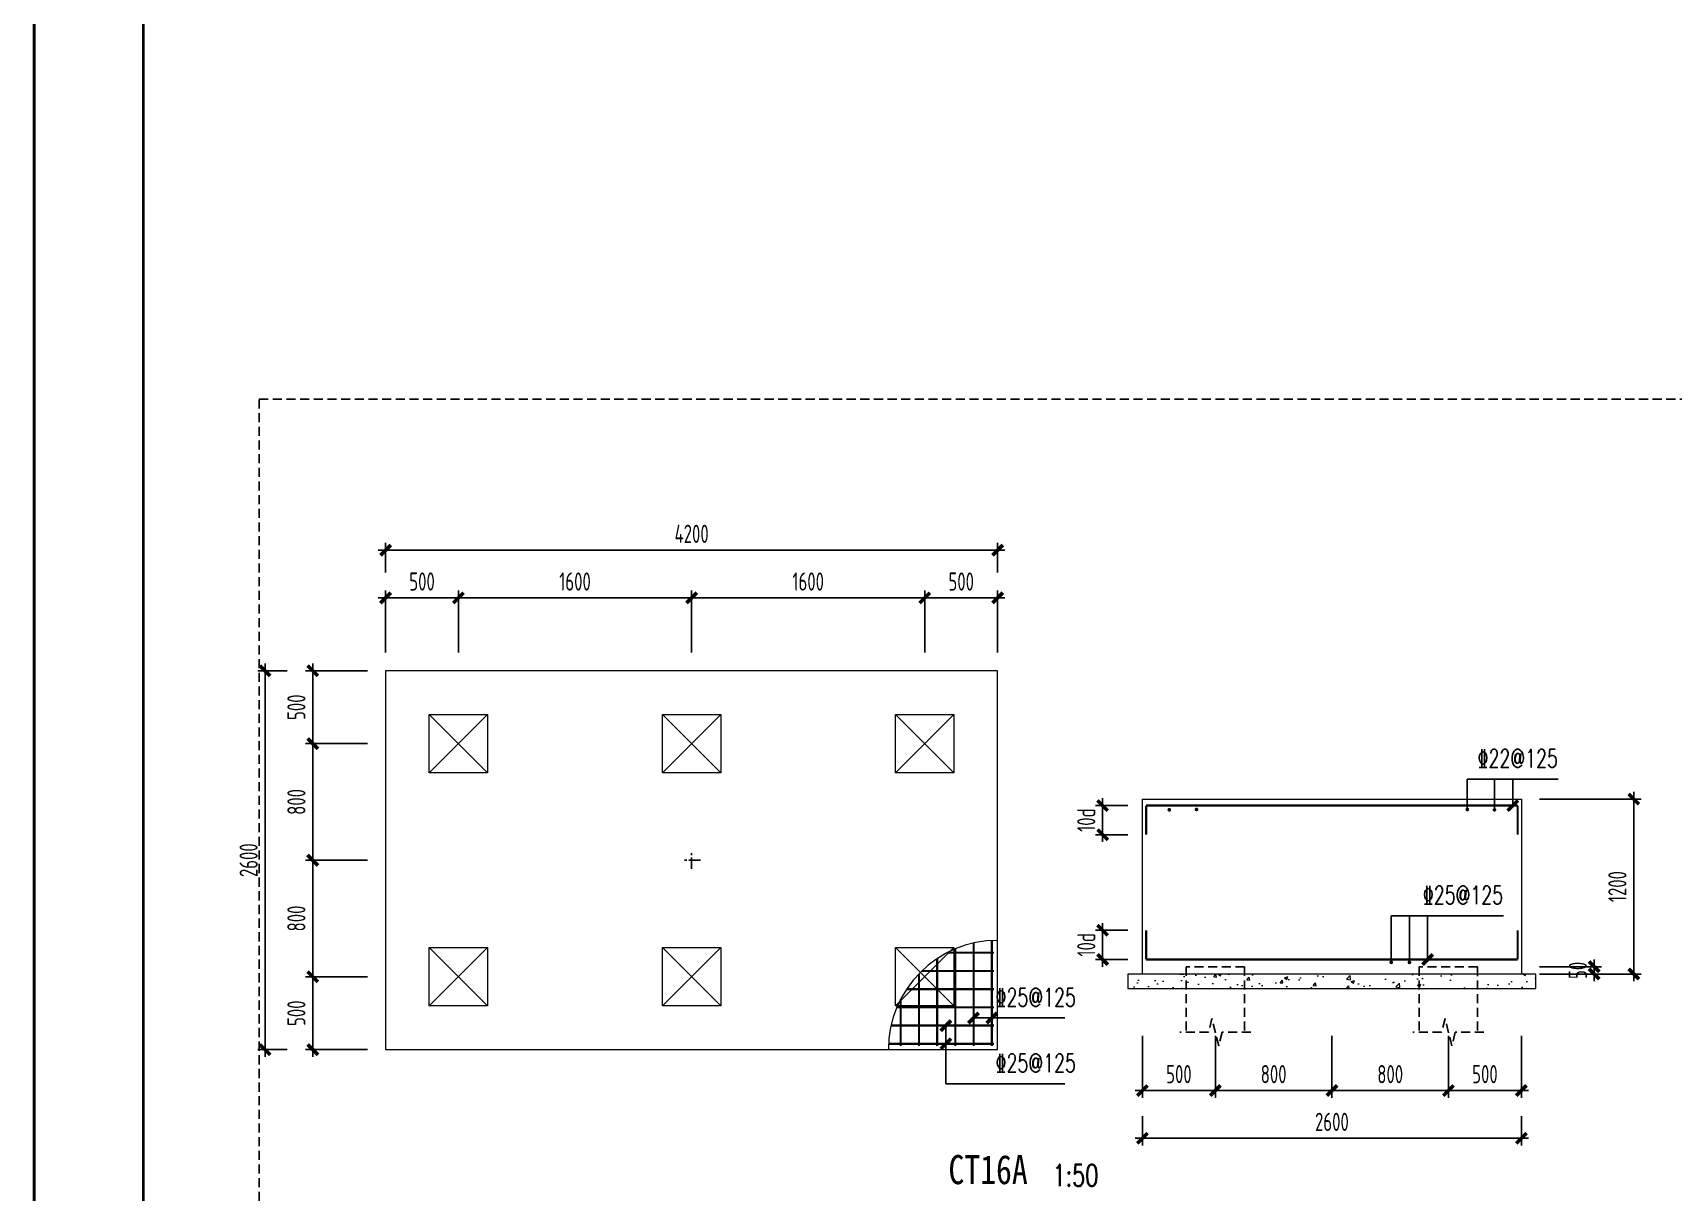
# Model space of a CAD drawing. Extents: x -1201378 to 2367219, y -619313 to 244905.
# Drawn here: x -287929 to -242901, y -464854 to -433027 of the extents above; entities that cross this region are included whole.
import ezdxf
from ezdxf.enums import TextEntityAlignment as Align

# ---------------------------------------------------------------- set-up
doc = ezdxf.new("R2010")
doc.units = 0
doc.header["$LTSCALE"] = 1000
doc.linetypes.add('CENTER', pattern=[2, 1.25, -0.25, 0.25, -0.25])
doc.linetypes.add('HIDDEN', pattern=[0.375, 0.25, -0.125])
doc.layers.get('0').update_dxf_attribs({"linetype": 'CONTINUOUS'})
doc.layers.get('Defpoints').update_dxf_attribs({"linetype": 'CONTINUOUS'})
for name, color, linetype in [('0-cxFrame', 155, 'CONTINUOUS'), ('S-DOTE1', 140, 'CENTER'), ('S-SHAPE2', 165, 'HIDDEN'), ('S-TEXT', 21, 'CONTINUOUS')]:
    doc.layers.add(name, color=color, linetype=linetype)
for name, color, linetype, lineweight in [('0-cxText', 131, 'CONTINUOUS', 25), ('S-ct', 2, 'CONTINUOUS', 0), ('S-dim', 81, 'CONTINUOUS', 0), ('S-donut', 11, 'CONTINUOUS', 0), ('S-gj', 6, 'CONTINUOUS', 0), ('S-hatch-c', 253, 'CONTINUOUS', 0), ('S-zhuang', 1, 'CONTINUOUS', 0), ('THIN', 7, 'CONTINUOUS', 0)]:
    doc.layers.add(name, color=color, linetype=linetype, lineweight=lineweight)
doc.styles.add('cx_tuming', font='simhei.ttf')
doc.styles.add('cx_tuqian1', font='')
doc.styles.add('TSSD_Dimension', font='tssdeng.shx', dxfattribs={"width": 0.7, "bigfont": 'hztxt.shx'})
doc.styles.add('TSSD_Norm', font='tj-romans1.shx', dxfattribs={"bigfont": 'tj-hztxt.shx'})
doc.styles.add('TSSD_Rein', font='tj-romans1.shx', dxfattribs={"width": 0.7, "bigfont": 'tj-hztxt.shx'})
doc.styles.add('黑体', font='simhei.ttf', dxfattribs={"width": 0.8})
doc.styles.get('cx_tuqian1').set_extended_font_data('SimSun')
doc.dimstyles.new('TSSD_50_200', dxfattribs={"dimtxt": 500, "dimasz": 200, "dimexe": 200, "dimexo": 500, "dimgap": 200, "dimtad": 1, "dimdec": 0, "dimlfac": 0.25, "dimzin": 0, "dimdsep": 46, "dimtxsty": 'TSSD_Dimension', "dimblk": 'ARCHTICK', "dimcen": 0, "dimdle": 200, "dimclrt": 7, "dimadec": 0, "dimazin": 0, "dimtfac": 1, "dimtdec": 0, "dimtix": 1, "dimtmove": 2, "dimatfit": 3, "dimfxl": 1, "dimtolj": 1, "dimtzin": 0, "dimarcsym": 0})

# ---------------------------------------------------------------- blocks, each defined once
blk = doc.blocks.new('_ArchTick')
at = {"color": 0, "linetype": 'ByBlock', "const_width": 0.5}
blk.add_lwpolyline([(-0.71, -0.71), (0.71, 0.71)], dxfattribs=at)
blk = doc.blocks.new('*D5792')
at = {"layer": 'Defpoints', "color": 0, "transparency": 16777216}
for p in [(-276245, -448541), (-278245, -450541), (-276245, -450541)]:
    blk.add_point(p, dxfattribs=at)
at = {"layer": 'S-dim', "color": 0, "lineweight": -2, "transparency": 16777216}
for p, q in [((-278245, -450041), (-278245, -448341)), ((-276245, -450041), (-276245, -448341)), ((-278445, -448541), (-276045, -448541))]:
    blk.add_line(p, q, dxfattribs=at)
at = {"layer": 'S-dim', "color": 0, "lineweight": -2, "transparency": 16777216, "xscale": 200, "yscale": 200, "zscale": 200, "rotation": 180}
blk.add_blockref('_ArchTick', (-278245, -448541), dxfattribs=at)
at = {"layer": 'S-dim', "color": 0, "lineweight": -2, "transparency": 16777216, "xscale": 200, "yscale": 200, "zscale": 200}
blk.add_blockref('_ArchTick', (-276245, -448541), dxfattribs=at)
at = {"layer": 'S-dim', "color": 7, "transparency": 16777216, "insert": (-277245, -448091), "char_height": 500, "attachment_point": 5, "style": 'TSSD_Dimension'}
blk.add_mtext('\\A1;500', dxfattribs=at)
blk = doc.blocks.new('*D5793')
at = {"layer": 'Defpoints', "color": 0, "transparency": 16777216}
for p in [(-269845, -448541), (-276245, -450541), (-269845, -450541)]:
    blk.add_point(p, dxfattribs=at)
at = {"layer": 'S-dim', "color": 0, "lineweight": -2, "transparency": 16777216}
for p, q in [((-276245, -450041), (-276245, -448341)), ((-269845, -450041), (-269845, -448341)), ((-276445, -448541), (-269645, -448541))]:
    blk.add_line(p, q, dxfattribs=at)
at = {"layer": 'S-dim', "color": 0, "lineweight": -2, "transparency": 16777216, "xscale": 200, "yscale": 200, "zscale": 200, "rotation": 180}
blk.add_blockref('_ArchTick', (-276245, -448541), dxfattribs=at)
at = {"layer": 'S-dim', "color": 0, "lineweight": -2, "transparency": 16777216, "xscale": 200, "yscale": 200, "zscale": 200}
blk.add_blockref('_ArchTick', (-269845, -448541), dxfattribs=at)
at = {"layer": 'S-dim', "color": 7, "transparency": 16777216, "insert": (-273045, -448091), "char_height": 500, "attachment_point": 5, "style": 'TSSD_Dimension'}
blk.add_mtext('\\A1;1600', dxfattribs=at)
blk = doc.blocks.new('*D5794')
at = {"layer": 'Defpoints', "color": 0, "transparency": 16777216}
for p in [(-261445, -448541), (-263445, -450541), (-261445, -450541)]:
    blk.add_point(p, dxfattribs=at)
at = {"layer": 'S-dim', "color": 0, "lineweight": -2, "transparency": 16777216}
for p, q in [((-263445, -450041), (-263445, -448341)), ((-261445, -450041), (-261445, -448341)), ((-263645, -448541), (-261245, -448541))]:
    blk.add_line(p, q, dxfattribs=at)
at = {"layer": 'S-dim', "color": 0, "lineweight": -2, "transparency": 16777216, "xscale": 200, "yscale": 200, "zscale": 200, "rotation": 180}
blk.add_blockref('_ArchTick', (-263445, -448541), dxfattribs=at)
at = {"layer": 'S-dim', "color": 0, "lineweight": -2, "transparency": 16777216, "xscale": 200, "yscale": 200, "zscale": 200}
blk.add_blockref('_ArchTick', (-261445, -448541), dxfattribs=at)
at = {"layer": 'S-dim', "color": 7, "transparency": 16777216, "insert": (-262445, -448091), "char_height": 500, "attachment_point": 5, "style": 'TSSD_Dimension'}
blk.add_mtext('\\A1;500', dxfattribs=at)
blk = doc.blocks.new('*D5795')
at = {"layer": 'Defpoints', "color": 0, "transparency": 16777216}
for p in [(-263445, -448541), (-269845, -450541), (-263445, -450541)]:
    blk.add_point(p, dxfattribs=at)
at = {"layer": 'S-dim', "color": 0, "lineweight": -2, "transparency": 16777216}
for p, q in [((-269845, -450041), (-269845, -448341)), ((-263445, -450041), (-263445, -448341)), ((-270045, -448541), (-263245, -448541))]:
    blk.add_line(p, q, dxfattribs=at)
at = {"layer": 'S-dim', "color": 0, "lineweight": -2, "transparency": 16777216, "xscale": 200, "yscale": 200, "zscale": 200, "rotation": 180}
blk.add_blockref('_ArchTick', (-269845, -448541), dxfattribs=at)
at = {"layer": 'S-dim', "color": 0, "lineweight": -2, "transparency": 16777216, "xscale": 200, "yscale": 200, "zscale": 200}
blk.add_blockref('_ArchTick', (-263445, -448541), dxfattribs=at)
at = {"layer": 'S-dim', "color": 7, "transparency": 16777216, "insert": (-266645, -448091), "char_height": 500, "attachment_point": 5, "style": 'TSSD_Dimension'}
blk.add_mtext('\\A1;1600', dxfattribs=at)
blk = doc.blocks.new('S-ZHUANG-400')
at = {"layer": 'S-zhuang'}
for p, q in [((200, -200), (-200, 200)), ((-200, -200), (200, 200))]:
    blk.add_line(p, q, dxfattribs=at)
blk.add_lwpolyline([(-200, 200), (200, 200), (200, -200), (-200, -200)], close=True, dxfattribs=at)
blk = doc.blocks.new('*D5796')
at = {"layer": 'Defpoints', "color": 0, "transparency": 16777216}
for p in [(-278245, -447231), (-278245, -448341), (-261445, -448341)]:
    blk.add_point(p, dxfattribs=at)
at = {"layer": 'S-dim', "color": 0, "lineweight": -2, "transparency": 16777216}
for p, q in [((-278245, -447841), (-278245, -447031)), ((-261445, -447841), (-261445, -447031)), ((-261245, -447231), (-278445, -447231))]:
    blk.add_line(p, q, dxfattribs=at)
at = {"layer": 'S-dim', "color": 0, "lineweight": -2, "transparency": 16777216, "xscale": 200, "yscale": 200, "zscale": 200, "rotation": 180}
blk.add_blockref('_ArchTick', (-278245, -447231), dxfattribs=at)
at = {"layer": 'S-dim', "color": 0, "lineweight": -2, "transparency": 16777216, "xscale": 200, "yscale": 200, "zscale": 200}
blk.add_blockref('_ArchTick', (-261445, -447231), dxfattribs=at)
at = {"layer": 'S-dim', "color": 7, "transparency": 16777216, "insert": (-269845, -446781), "char_height": 500, "attachment_point": 5, "style": 'TSSD_Dimension'}
blk.add_mtext('\\A1;4200', dxfattribs=at)
blk = doc.blocks.new('*D5797')
at = {"layer": 'Defpoints', "color": 0, "transparency": 16777216}
for p in [(-280244, -458941), (-278245, -458941), (-278245, -460941)]:
    blk.add_point(p, dxfattribs=at)
at = {"layer": 'S-dim', "color": 0, "lineweight": -2, "transparency": 16777216}
for p, q in [((-280244, -461141), (-280244, -458741)), ((-278745, -458941), (-280444, -458941)), ((-278745, -460941), (-280444, -460941))]:
    blk.add_line(p, q, dxfattribs=at)
at = {"layer": 'S-dim', "color": 0, "lineweight": -2, "transparency": 16777216, "xscale": 200, "yscale": 200, "zscale": 200}
for p, rotation in [((-280244, -458941), 90), ((-280244, -460941), 270)]:
    blk.add_blockref('_ArchTick', p, dxfattribs=dict(at, rotation=rotation))
at = {"layer": 'S-dim', "color": 7, "transparency": 16777216, "insert": (-280694, -459941), "char_height": 500, "attachment_point": 5, "rotation": 90, "style": 'TSSD_Dimension'}
blk.add_mtext('\\A1;500', dxfattribs=at)
blk = doc.blocks.new('*D5798')
at = {"layer": 'Defpoints', "color": 0, "transparency": 16777216}
for p in [(-280244, -455741), (-278245, -455741), (-278245, -458941)]:
    blk.add_point(p, dxfattribs=at)
at = {"layer": 'S-dim', "color": 0, "lineweight": -2, "transparency": 16777216}
for p, q in [((-280244, -459141), (-280244, -455541)), ((-278745, -455741), (-280444, -455741)), ((-278745, -458941), (-280444, -458941))]:
    blk.add_line(p, q, dxfattribs=at)
at = {"layer": 'S-dim', "color": 0, "lineweight": -2, "transparency": 16777216, "xscale": 200, "yscale": 200, "zscale": 200}
for p, rotation in [((-280244, -455741), 90), ((-280244, -458941), 270)]:
    blk.add_blockref('_ArchTick', p, dxfattribs=dict(at, rotation=rotation))
at = {"layer": 'S-dim', "color": 7, "transparency": 16777216, "insert": (-280694, -457341), "char_height": 500, "attachment_point": 5, "rotation": 90, "style": 'TSSD_Dimension'}
blk.add_mtext('\\A1;800', dxfattribs=at)
blk = doc.blocks.new('*D5799')
at = {"layer": 'Defpoints', "color": 0, "transparency": 16777216}
for p in [(-280244, -450541), (-278245, -450541), (-278245, -452541)]:
    blk.add_point(p, dxfattribs=at)
at = {"layer": 'S-dim', "color": 0, "lineweight": -2, "transparency": 16777216}
for p, q in [((-278745, -450541), (-280444, -450541)), ((-280244, -452741), (-280244, -450341)), ((-278745, -452541), (-280444, -452541))]:
    blk.add_line(p, q, dxfattribs=at)
at = {"layer": 'S-dim', "color": 0, "lineweight": -2, "transparency": 16777216, "xscale": 200, "yscale": 200, "zscale": 200}
for p, rotation in [((-280244, -450541), 90), ((-280244, -452541), 270)]:
    blk.add_blockref('_ArchTick', p, dxfattribs=dict(at, rotation=rotation))
at = {"layer": 'S-dim', "color": 7, "transparency": 16777216, "insert": (-280694, -451541), "char_height": 500, "attachment_point": 5, "rotation": 90, "style": 'TSSD_Dimension'}
blk.add_mtext('\\A1;500', dxfattribs=at)
blk = doc.blocks.new('*D5800')
at = {"layer": 'Defpoints', "color": 0, "transparency": 16777216}
for p in [(-280244, -452541), (-278245, -452541), (-278245, -455741)]:
    blk.add_point(p, dxfattribs=at)
at = {"layer": 'S-dim', "color": 0, "lineweight": -2, "transparency": 16777216}
for p, q in [((-280244, -455941), (-280244, -452341)), ((-278745, -452541), (-280444, -452541)), ((-278745, -455741), (-280444, -455741))]:
    blk.add_line(p, q, dxfattribs=at)
at = {"layer": 'S-dim', "color": 0, "lineweight": -2, "transparency": 16777216, "xscale": 200, "yscale": 200, "zscale": 200}
for p, rotation in [((-280244, -452541), 90), ((-280244, -455741), 270)]:
    blk.add_blockref('_ArchTick', p, dxfattribs=dict(at, rotation=rotation))
at = {"layer": 'S-dim', "color": 7, "transparency": 16777216, "insert": (-280694, -454141), "char_height": 500, "attachment_point": 5, "rotation": 90, "style": 'TSSD_Dimension'}
blk.add_mtext('\\A1;800', dxfattribs=at)
blk = doc.blocks.new('*D5801')
at = {"layer": 'Defpoints', "color": 0, "transparency": 16777216}
for p in [(-280445, -450541), (-281555, -460941), (-280445, -460941)]:
    blk.add_point(p, dxfattribs=at)
at = {"layer": 'S-dim', "color": 0, "lineweight": -2, "transparency": 16777216}
for p, q in [((-280945, -450541), (-281755, -450541)), ((-281555, -450341), (-281555, -461141)), ((-280945, -460941), (-281755, -460941))]:
    blk.add_line(p, q, dxfattribs=at)
at = {"layer": 'S-dim', "color": 0, "lineweight": -2, "transparency": 16777216, "xscale": 200, "yscale": 200, "zscale": 200}
for p, rotation in [((-281555, -450541), 90), ((-281555, -460941), 270)]:
    blk.add_blockref('_ArchTick', p, dxfattribs=dict(at, rotation=rotation))
at = {"layer": 'S-dim', "color": 7, "transparency": 16777216, "insert": (-282005, -455741), "char_height": 500, "attachment_point": 5, "rotation": 90, "style": 'TSSD_Dimension'}
blk.add_mtext('\\A1;2600', dxfattribs=at)
blk = doc.blocks.new('*D5802')
at = {"layer": 'Defpoints', "color": 0, "transparency": 16777216}
for p in [(-257469, -460065), (-255469, -460065), (-255469, -462064)]:
    blk.add_point(p, dxfattribs=at)
at = {"layer": 'S-dim', "color": 0, "lineweight": -2, "transparency": 16777216}
for p, q in [((-257469, -460565), (-257469, -462264)), ((-255469, -460565), (-255469, -462264)), ((-257669, -462064), (-255269, -462064))]:
    blk.add_line(p, q, dxfattribs=at)
at = {"layer": 'S-dim', "color": 0, "lineweight": -2, "transparency": 16777216, "xscale": 200, "yscale": 200, "zscale": 200, "rotation": 180}
blk.add_blockref('_ArchTick', (-257469, -462064), dxfattribs=at)
at = {"layer": 'S-dim', "color": 0, "lineweight": -2, "transparency": 16777216, "xscale": 200, "yscale": 200, "zscale": 200}
blk.add_blockref('_ArchTick', (-255469, -462064), dxfattribs=at)
at = {"layer": 'S-dim', "color": 7, "transparency": 16777216, "insert": (-256469, -461614), "char_height": 500, "attachment_point": 5, "style": 'TSSD_Dimension'}
blk.add_mtext('\\A1;500', dxfattribs=at)
blk = doc.blocks.new('*D5803')
at = {"layer": 'Defpoints', "color": 0, "transparency": 16777216}
for p in [(-255469, -460065), (-252269, -460065), (-252269, -462064)]:
    blk.add_point(p, dxfattribs=at)
at = {"layer": 'S-dim', "color": 0, "lineweight": -2, "transparency": 16777216}
for p, q in [((-255469, -460565), (-255469, -462264)), ((-252269, -460565), (-252269, -462264)), ((-255669, -462064), (-252069, -462064))]:
    blk.add_line(p, q, dxfattribs=at)
at = {"layer": 'S-dim', "color": 0, "lineweight": -2, "transparency": 16777216, "xscale": 200, "yscale": 200, "zscale": 200, "rotation": 180}
blk.add_blockref('_ArchTick', (-255469, -462064), dxfattribs=at)
at = {"layer": 'S-dim', "color": 0, "lineweight": -2, "transparency": 16777216, "xscale": 200, "yscale": 200, "zscale": 200}
blk.add_blockref('_ArchTick', (-252269, -462064), dxfattribs=at)
at = {"layer": 'S-dim', "color": 7, "transparency": 16777216, "insert": (-253869, -461614), "char_height": 500, "attachment_point": 5, "style": 'TSSD_Dimension'}
blk.add_mtext('\\A1;800', dxfattribs=at)
blk = doc.blocks.new('*D5804')
at = {"layer": 'Defpoints', "color": 0, "transparency": 16777216}
for p in [(-249069, -460065), (-247069, -460065), (-247069, -462064)]:
    blk.add_point(p, dxfattribs=at)
at = {"layer": 'S-dim', "color": 0, "lineweight": -2, "transparency": 16777216}
for p, q in [((-249069, -460565), (-249069, -462264)), ((-247069, -460565), (-247069, -462264)), ((-249269, -462064), (-246869, -462064))]:
    blk.add_line(p, q, dxfattribs=at)
at = {"layer": 'S-dim', "color": 0, "lineweight": -2, "transparency": 16777216, "xscale": 200, "yscale": 200, "zscale": 200, "rotation": 180}
blk.add_blockref('_ArchTick', (-249069, -462064), dxfattribs=at)
at = {"layer": 'S-dim', "color": 0, "lineweight": -2, "transparency": 16777216, "xscale": 200, "yscale": 200, "zscale": 200}
blk.add_blockref('_ArchTick', (-247069, -462064), dxfattribs=at)
at = {"layer": 'S-dim', "color": 7, "transparency": 16777216, "insert": (-248069, -461614), "char_height": 500, "attachment_point": 5, "style": 'TSSD_Dimension'}
blk.add_mtext('\\A1;500', dxfattribs=at)
blk = doc.blocks.new('*D5805')
at = {"layer": 'Defpoints', "color": 0, "transparency": 16777216}
for p in [(-252269, -460065), (-249069, -460065), (-249069, -462064)]:
    blk.add_point(p, dxfattribs=at)
at = {"layer": 'S-dim', "color": 0, "lineweight": -2, "transparency": 16777216}
for p, q in [((-252269, -460565), (-252269, -462264)), ((-249069, -460565), (-249069, -462264)), ((-252469, -462064), (-248869, -462064))]:
    blk.add_line(p, q, dxfattribs=at)
at = {"layer": 'S-dim', "color": 0, "lineweight": -2, "transparency": 16777216, "xscale": 200, "yscale": 200, "zscale": 200, "rotation": 180}
blk.add_blockref('_ArchTick', (-252269, -462064), dxfattribs=at)
at = {"layer": 'S-dim', "color": 0, "lineweight": -2, "transparency": 16777216, "xscale": 200, "yscale": 200, "zscale": 200}
blk.add_blockref('_ArchTick', (-249069, -462064), dxfattribs=at)
at = {"layer": 'S-dim', "color": 7, "transparency": 16777216, "insert": (-250669, -461614), "char_height": 500, "attachment_point": 5, "style": 'TSSD_Dimension'}
blk.add_mtext('\\A1;800', dxfattribs=at)
blk = doc.blocks.new('*D5806')
at = {"layer": 'Defpoints', "color": 0, "transparency": 16777216}
for p in [(-257469, -462265), (-247069, -462265), (-257469, -463374)]:
    blk.add_point(p, dxfattribs=at)
at = {"layer": 'S-dim', "color": 0, "lineweight": -2, "transparency": 16777216}
for p, q in [((-257469, -462765), (-257469, -463574)), ((-247069, -462765), (-247069, -463574)), ((-246869, -463374), (-257669, -463374))]:
    blk.add_line(p, q, dxfattribs=at)
at = {"layer": 'S-dim', "color": 0, "lineweight": -2, "transparency": 16777216, "xscale": 200, "yscale": 200, "zscale": 200, "rotation": 180}
blk.add_blockref('_ArchTick', (-257469, -463374), dxfattribs=at)
at = {"layer": 'S-dim', "color": 0, "lineweight": -2, "transparency": 16777216, "xscale": 200, "yscale": 200, "zscale": 200}
blk.add_blockref('_ArchTick', (-247069, -463374), dxfattribs=at)
at = {"layer": 'S-dim', "color": 7, "transparency": 16777216, "insert": (-252269, -462924), "char_height": 500, "attachment_point": 5, "style": 'TSSD_Dimension'}
blk.add_mtext('\\A1;2600', dxfattribs=at)
blk = doc.blocks.new('*D5807')
at = {"layer": 'Defpoints', "color": 0, "transparency": 16777216}
for p in [(-247069, -454065), (-243983, -454065), (-247069, -458865)]:
    blk.add_point(p, dxfattribs=at)
at = {"layer": 'S-dim', "color": 0, "lineweight": -2, "transparency": 16777216}
for p, q in [((-243983, -459065), (-243983, -453865)), ((-246569, -454065), (-243783, -454065)), ((-246569, -458865), (-243783, -458865))]:
    blk.add_line(p, q, dxfattribs=at)
at = {"layer": 'S-dim', "color": 0, "lineweight": -2, "transparency": 16777216, "xscale": 200, "yscale": 200, "zscale": 200}
for p, rotation in [((-243983, -454065), 90), ((-243983, -458865), 270)]:
    blk.add_blockref('_ArchTick', p, dxfattribs=dict(at, rotation=rotation))
at = {"layer": 'S-dim', "color": 7, "transparency": 16777216, "insert": (-244433, -456465), "char_height": 500, "attachment_point": 5, "rotation": 90, "style": 'TSSD_Dimension'}
blk.add_mtext('\\A1;1200', dxfattribs=at)
blk = doc.blocks.new('*D5808')
at = {"layer": 'Defpoints', "color": 0, "transparency": 16777216}
for p in [(-247069, -458665), (-247069, -458865), (-245069, -458865)]:
    blk.add_point(p, dxfattribs=at)
at = {"layer": 'S-dim', "color": 0, "lineweight": -2, "transparency": 16777216}
for p, q in [((-246569, -458665), (-244869, -458665)), ((-245069, -458665), (-245069, -458465)), ((-245069, -458665), (-245069, -458865)), ((-246569, -458865), (-244869, -458865)), ((-245069, -458865), (-245069, -459065))]:
    blk.add_line(p, q, dxfattribs=at)
at = {"layer": 'S-dim', "color": 0, "lineweight": -2, "transparency": 16777216, "xscale": 200, "yscale": 200, "zscale": 200}
for p, rotation in [((-245069, -458665), 270), ((-245069, -458865), 90)]:
    blk.add_blockref('_ArchTick', p, dxfattribs=dict(at, rotation=rotation))
at = {"layer": 'S-dim', "color": 7, "transparency": 16777216, "insert": (-245519, -458765), "char_height": 500, "attachment_point": 5, "rotation": 90, "style": 'TSSD_Dimension'}
blk.add_mtext('\\A1;50', dxfattribs=at)
blk = doc.blocks.new('*D5809')
at = {"layer": 'Defpoints', "color": 0, "transparency": 16777216}
for p in [(-257369, -457665), (-258562, -458465), (-257369, -458465)]:
    blk.add_point(p, dxfattribs=at)
at = {"layer": 'S-dim', "color": 0, "lineweight": -2, "transparency": 16777216}
for p, q in [((-258562, -457665), (-258562, -457465)), ((-257869, -457665), (-258762, -457665)), ((-258562, -457665), (-258562, -458465)), ((-257869, -458465), (-258762, -458465)), ((-258562, -458465), (-258562, -458665))]:
    blk.add_line(p, q, dxfattribs=at)
at = {"layer": 'S-dim', "color": 0, "lineweight": -2, "transparency": 16777216, "xscale": 200, "yscale": 200, "zscale": 200}
for p, rotation in [((-258562, -457665), 270), ((-258562, -458465), 90)]:
    blk.add_blockref('_ArchTick', p, dxfattribs=dict(at, rotation=rotation))
at = {"layer": 'S-dim', "color": 7, "transparency": 16777216, "insert": (-259012, -458065), "char_height": 500, "attachment_point": 5, "rotation": 90, "style": 'TSSD_Dimension'}
blk.add_mtext('\\A1;10d', dxfattribs=at)
blk = doc.blocks.new('TK22.A0 L(Dragon)')
at = {"layer": '0-cxFrame', "color": 7, "const_width": 0.5}
blk.add_lwpolyline([(0, 0), (-1486, 0), (-1486, 841), (0, 841)], close=True, dxfattribs=at)
at = {"layer": '0-cxFrame', "const_width": 0.5}
blk.add_lwpolyline([(-80, 10), (-1466, 10), (-1466, 831), (-80, 831)], close=True, dxfattribs=at)
at = {"style": '黑体', "flags": 4}
blk.add_attdef('图幅', text='', height=3.3, dxfattribs=at).set_placement((-40, 3), align=Align.RIGHT)
at = {"layer": '0-cxText', "flags": 4}
for tag, height, style, p in [('建设单位', 3.5, 'cx_tuming', (-45, 240)), ('项目名称', 3.5, 'cx_tuming', (-45, 210)), ('子项名称', 3.5, 'cx_tuming', (-45, 180)), ('工程编号', 3.3, 'cx_tuqian1', (-35, 165)), ('图名1', 3.5, 'cx_tuming', (-45, 87)), ('图名2', 3.5, 'cx_tuming', (-45, 79)), ('图名3', 3.5, 'cx_tuming', (-45, 71)), ('出图日期', 3.3, 'cx_tuqian1', (-39, 60)), ('专业', 3.3, 'cx_tuqian1', (-55, 52)), ('图号', 3.3, 'cx_tuqian1', (-55, 44)), ('版次', 3.3, 'cx_tuqian1', (-20, 44))]:
    blk.add_attdef(tag, text='', height=height, dxfattribs=dict(at, style=style)).set_placement(p, align=Align.MIDDLE)
at = {"layer": 'Defpoints', "color": 6, "flags": 4}
for tag, height, style, p in [('tufu', 3.3, '黑体', (-12, 12)), ('dwfname', 4, 'cx_tuqian1', (-80, 3))]:
    blk.add_attdef(tag, text='', height=height, dxfattribs=dict(at, style=style)).set_placement(p, align=Align.RIGHT)
blk = doc.blocks.new('*D6365')
at = {"layer": 'Defpoints', "color": 0, "transparency": 16777216}
for p in [(-257369, -454241), (-258562, -455041), (-257369, -455041)]:
    blk.add_point(p, dxfattribs=at)
at = {"layer": 'S-dim', "color": 0, "lineweight": -2, "transparency": 16777216}
for p, q in [((-257869, -454241), (-258762, -454241)), ((-258562, -454241), (-258562, -454041)), ((-258562, -454241), (-258562, -455041)), ((-257869, -455041), (-258762, -455041)), ((-258562, -455041), (-258562, -455241))]:
    blk.add_line(p, q, dxfattribs=at)
at = {"layer": 'S-dim', "color": 0, "lineweight": -2, "transparency": 16777216, "xscale": 200, "yscale": 200, "zscale": 200}
for p, rotation in [((-258562, -454241), 270), ((-258562, -455041), 90)]:
    blk.add_blockref('_ArchTick', p, dxfattribs=dict(at, rotation=rotation))
at = {"layer": 'S-dim', "color": 7, "transparency": 16777216, "insert": (-259012, -454641), "char_height": 500, "attachment_point": 5, "rotation": 90, "style": 'TSSD_Dimension'}
blk.add_mtext('\\A1;10d', dxfattribs=at)

msp = doc.modelspace()

# ---------------------------------------------------------------- hatches: boundary and pattern name
at = {"layer": 'S-hatch-c'}
h = msp.add_hatch(dxfattribs=at)
h.set_pattern_fill('AR-CONC', color=256, scale=5, style=0)
h.set_pattern_definition([(50, (-251869.5, -459264.8), (910.92, -79.7), [95.25, -1047.75]), (355, (-251869.5, -459264.8), (-176.21, 955.28), [76.2, -838.2]), (100.451, (-251793.6, -459271.4), (734.71, 875.58), [80.95, -890.45]), (46.184, (-251869.5, -459010.8), (1355.4, -210.21), [142.87, -1571.62]), (96.636, (-251756.5, -459028.3), (1187.02, 1237.13), [121.42, -1335.67]), (351.184, (-251869.5, -459010.8), (1187.02, 1237.13), [114.3, -1257.3]), (21, (-251742.5, -459074.3), (758.07, -511.33), [95.25, -1047.75]), (326, (-251742.5, -459074.3), (309.01, 920.94), [76.2, -838.2]), (71.451, (-251679.3, -459116.9), (1067.08, 409.61), [80.95, -890.45]), (37.5, (-251869.47, -459264.78), (15.443, 422.775), [0, -828.04, 0, -850.9, 0, -841.375]), (7.5, (-251869.47, -459264.8), (334.1, 500.903), [0, -485.14, 0, -808.99, 0, -320.675]), (327.5, (-252152.68, -459264.78), (677.953, -28.644), [0, -317.5, 0, -990.6, 0, -1314.45]), (317.5, (-252279.7, -459264.8), (740.646, 127.13), [0, -412.75, 0, -657.86, 0, -933.45])])
h.paths.add_polyline_path([(-246669.5, -459264.8), (-246669.5, -458864.8), (-257869.5, -458864.8), (-257869.5, -459264.8)])

# ---------------------------------------------------------------- linework, layer by layer
at = {"layer": 'S-ct'}
for p, q in [((-257469.5, -458864.8), (-257469.5, -454064.8)), ((-257469.5, -454064.8), (-247069.5, -454064.8)), ((-247069.5, -454064.8), (-247069.5, -458864.8)), ((-246669.5, -458864.8), (-257869.5, -458864.8)), ((-257869.5, -458864.8), (-257869.5, -459264.8)), ((-257869.5, -459264.8), (-246669.5, -459264.8)), ((-246669.5, -459264.8), (-246669.5, -458864.8))]:
    msp.add_line(p, q, dxfattribs=at)
msp.add_lwpolyline([(-261444.8, -450540.6), (-278244.8, -450540.6), (-278244.8, -460940.6), (-261444.8, -460940.6)], close=True, dxfattribs=at)
at = {"layer": 'S-donut', "const_width": 50}
for points in [[(-256707.4, -454356.7, -1), (-256757.4, -454356.7, -1)], [(-255961.4, -454347.9, -1), (-256011.4, -454347.9, -1)], [(-248577.6, -454347.9, 1), (-248527.6, -454347.9, 1)], [(-247831.5, -454356.7, 1), (-247781.5, -454356.7, 1)], [(-250665.8, -458544.8, 1), (-250615.8, -458544.8, 1)], [(-250165.8, -458544.8, 1), (-250115.8, -458544.8, 1)]]:
    msp.add_lwpolyline(points, format="xyb", close=True, dxfattribs=at)
at = {"layer": 'S-DOTE1', "ltscale": 0.25}
for p, q in [((-269844.8, -455980.6), (-269844.8, -455500.6)), ((-269604.8, -455740.6), (-270084.8, -455740.6))]:
    msp.add_line(p, q, dxfattribs=at)
at = {"layer": 'S-gj', "const_width": 60}
for points in [[(-257369.5, -454240.5), (-247169.5, -454240.5)], [(-257369.5, -454240.5), (-257369.5, -455040.5)], [(-247169.5, -454240.5), (-247169.5, -455040.5)], [(-261604.8, -460840.6), (-261604.8, -457944.9)], [(-257369.5, -457664.8), (-257369.5, -458464.8)], [(-247169.5, -457664.8), (-247169.5, -458464.8)], [(-261544.8, -458280.6), (-262832, -458280.6)], [(-262604.8, -460840.6), (-262604.8, -458174)], [(-262104.8, -460840.6), (-262104.8, -458014.1)], [(-263604.8, -460840.6), (-263604.8, -458858.7)], [(-261544.8, -458780.6), (-263526.7, -458780.6)], [(-263104.8, -460840.6), (-263104.8, -458441.7)], [(-247169.5, -458464.8), (-257369.5, -458464.8)], [(-261544.8, -459280.6), (-263943.7, -459280.6)], [(-264104.8, -460840.6), (-264104.8, -459553.4)], [(-261544.8, -459780.6), (-264211.5, -459780.6)], [(-261544.8, -460280.6), (-264371.3, -460280.6)], [(-261544.8, -460780.6), (-264440.5, -460780.6)]]:
    msp.add_lwpolyline(points, dxfattribs=at)
at = {"layer": 'S-SHAPE2'}
for p, q in [((-254669.5, -458664.8), (-256269.5, -458664.8)), ((-256269.5, -458664.8), (-256269.5, -460464.8)), ((-254669.5, -458664.8), (-254669.5, -460464.8)), ((-248269.5, -458664.8), (-249869.5, -458664.8)), ((-249869.5, -458664.8), (-249869.5, -460464.8)), ((-248269.5, -458664.8), (-248269.5, -460464.8))]:
    msp.add_line(p, q, dxfattribs=at)
msp.add_lwpolyline([(-281716.5, -443086.1), (-240947.2, -443086.1), (-240947.2, -467344.9), (-281716.5, -467344.9)], close=True, dxfattribs=at)
for points in [[(-254494.5, -460464.8), (-255282, -460464.8), (-255375.7, -460839.8), (-255563.2, -460089.8), (-255657, -460464.8), (-256444.5, -460464.8)], [(-248094.5, -460464.8), (-248882, -460464.8), (-248975.7, -460839.8), (-249163.2, -460089.8), (-249257, -460464.8), (-250044.5, -460464.8)]]:
    msp.add_lwpolyline(points, dxfattribs=at)
at = {"layer": 'S-TEXT'}
for p, q in [((-248552.6, -453512.1), (-246060.9, -453512.1)), ((-248552.6, -454347.9), (-248552.6, -453512.1)), ((-247806.5, -454356.7), (-247806.5, -453512.1)), ((-247306.5, -454240.5), (-247306.5, -453512.1)), ((-250640.8, -457264.8), (-247563.4, -457264.8)), ((-250640.8, -458544.8), (-250640.8, -457264.8)), ((-250140.8, -458544.8), (-250140.8, -457264.8)), ((-249640.8, -458464.8), (-249640.8, -457264.8)), ((-262104.8, -460071.3), (-259601.9, -460071.3)), ((-262866.1, -460280.6), (-262866.1, -461875.3)), ((-262866.1, -461875.3), (-259601.9, -461875.3))]:
    msp.add_line(p, q, dxfattribs=at)
at = {"layer": 'THIN'}
msp.add_arc((-261444.8, -460940.6), 3000, 90, 180, dxfattribs=at)

# ---------------------------------------------------------------- block references
at = {"layer": '0-cxFrame', "xscale": 150, "yscale": 150, "zscale": 150}
msp.add_blockref('TK22.A0 L(Dragon)', (-64991.7, -496102.2), dxfattribs=at)
at = {"layer": 'S-TEXT', "xscale": 200, "yscale": 200, "zscale": 200}
for p in [(-247306.5, -454240.5), (-249640.8, -458464.8), (-262866.1, -460280.6), (-262104.8, -460071.3), (-261604.8, -460071.3), (-262866.1, -460780.6)]:
    msp.add_blockref('_ArchTick', p, dxfattribs=at)
at = {"layer": 'S-zhuang', "xscale": 4.000000000000001, "yscale": 4.000000000000001, "zscale": 4.000000000000001, "rotation": 90.00000000000001}
for p in [(-276244.8, -452540.6), (-269844.8, -452540.6), (-263444.8, -452540.6), (-276244.8, -458940.6), (-269844.8, -458940.6), (-263444.8, -458940.6)]:
    msp.add_blockref('S-ZHUANG-400', p, dxfattribs=at)

# ---------------------------------------------------------------- texts
at = {"layer": 'S-TEXT', "style": 'TSSD_Rein', "width": 0.7}
for s, p in [('%%15322@125', (-246065.4, -453345.4)), ('%%15322@125', (-246065.4, -453345.4)), ('%%15325@125', (-247568, -457098.1)), ('%%15325@125', (-259295.7, -459904.7)), ('%%15325@125', (-259295.7, -461708.7))]:
    msp.add_text(s, height=500, dxfattribs=at).set_placement(p, align=Align.BOTTOM_RIGHT)
at = {"layer": 'S-TEXT', "style": '黑体', "width": 0.8}
msp.add_text('CT16A', height=800, dxfattribs=at).set_placement((-261706.6, -464873.4), align=Align.BOTTOM_CENTER)
at = {"layer": 'S-TEXT', "style": 'TSSD_Norm', "width": 0.7}
msp.add_text('1:50', height=600, dxfattribs=at).set_placement((-259939.6, -464873.4), align=Align.BOTTOM_LEFT)

# ---------------------------------------------------------------- dimensions: what is measured, and where the dimension line sits
at = {"layer": 'S-dim'}
for base, p1, p2, angle, picture, middle in [((-278244.8, -447230.9), (-261444.8, -448340.6), (-278244.8, -448340.6), 180, '*D5796', (-269844.8, -446780.9)), ((-281554.5, -460940.6), (-280444.8, -450540.6), (-280444.8, -460940.6), 270, '*D5801', (-282004.5, -455740.6)), ((-280244.4, -450540.6), (-278244.8, -452540.6), (-278244.8, -450540.6), 90, '*D5799', (-280694.4, -451540.6)), ((-280244.4, -452540.6), (-278244.8, -455740.6), (-278244.8, -452540.6), 90, '*D5800', (-280694.4, -454140.6)), ((-243983.4, -454064.8), (-247069.5, -458864.8), (-247069.5, -454064.8), 90, '*D5807', (-244433.4, -456464.8)), ((-280244.4, -455740.6), (-278244.8, -458940.6), (-278244.8, -455740.6), 90, '*D5798', (-280694.4, -457340.6)), ((-245069.5, -458864.8), (-247069.5, -458664.8), (-247069.5, -458864.8), 270, '*D5808', (-245519.5, -458764.8)), ((-280244.4, -458940.6), (-278244.8, -460940.6), (-278244.8, -458940.6), 90, '*D5797', (-280694.4, -459940.6)), ((-257469.5, -463374.3), (-247069.5, -462264.6), (-257469.5, -462264.6), 180, '*D5806', (-252269.5, -462924.3))]:
    dim = msp.add_linear_dim(base=base, p1=p1, p2=p2, angle=angle, dimstyle='TSSD_50_200', dxfattribs=at)
    dim.commit()
    dim.dimension.update_dxf_attribs({"geometry": picture, "text_midpoint": middle})
for base, p1, p2, picture, middle in [((-276244.8, -448541), (-278244.8, -450540.6), (-276244.8, -450540.6), '*D5792', (-277244.8, -448091)), ((-269844.8, -448541), (-276244.8, -450540.6), (-269844.8, -450540.6), '*D5793', (-273044.8, -448091)), ((-263444.8, -448541), (-269844.8, -450540.6), (-263444.8, -450540.6), '*D5795', (-266644.8, -448091)), ((-261444.8, -448541), (-263444.8, -450540.6), (-261444.8, -450540.6), '*D5794', (-262444.8, -448091)), ((-255469.5, -462064.2), (-257469.5, -460064.6), (-255469.5, -460064.6), '*D5802', (-256469.5, -461614.2)), ((-252269.5, -462064.2), (-255469.5, -460064.6), (-252269.5, -460064.6), '*D5803', (-253869.5, -461614.2)), ((-249069.5, -462064.2), (-252269.5, -460064.6), (-249069.5, -460064.6), '*D5805', (-250669.5, -461614.2)), ((-247069.5, -462064.2), (-249069.5, -460064.6), (-247069.5, -460064.6), '*D5804', (-248069.5, -461614.2))]:
    dim = msp.add_linear_dim(base=base, p1=p1, p2=p2, dimstyle='TSSD_50_200', dxfattribs=at)
    dim.commit()
    dim.dimension.update_dxf_attribs({"geometry": picture, "text_midpoint": middle})
for base, p1, p2, picture, middle in [((-258561.6, -455040.5), (-257369.5, -454240.5), (-257369.5, -455040.5), '*D6365', (-259011.6, -454640.5)), ((-258561.6, -458464.8), (-257369.5, -457664.8), (-257369.5, -458464.8), '*D5809', (-259011.6, -458064.8))]:
    dim = msp.add_linear_dim(base=base, p1=p1, p2=p2, angle=90, text='10d', dimstyle='TSSD_50_200', dxfattribs=at)
    dim.commit()
    dim.dimension.update_dxf_attribs({"geometry": picture, "text_midpoint": middle})

doc.saveas('drawing.dxf')
